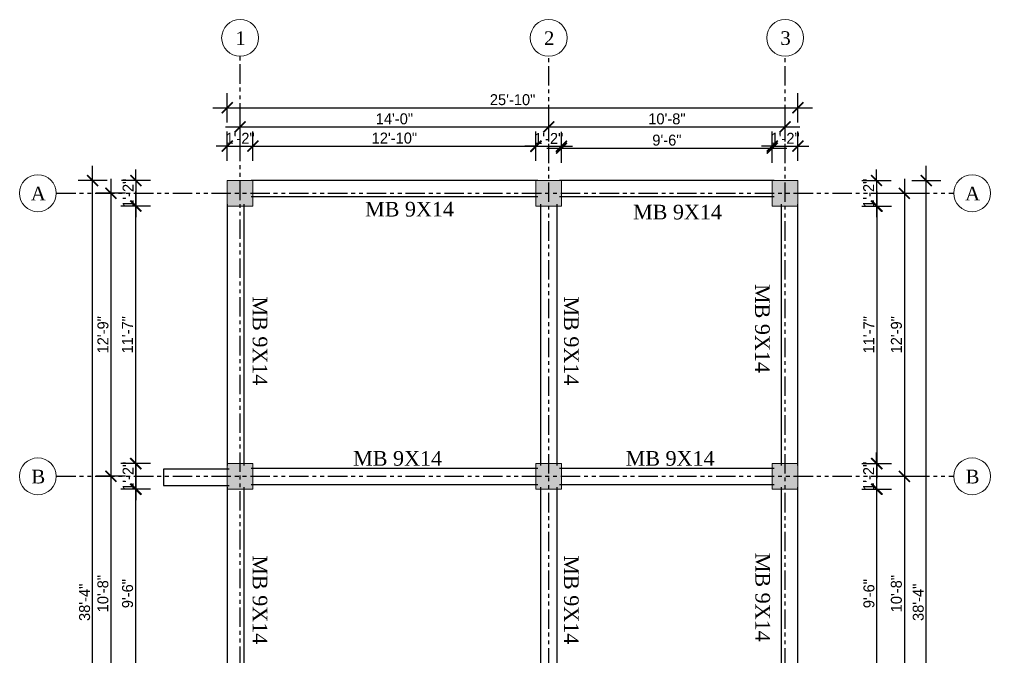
# Model space of a CAD drawing. Header units: inches. Extents: x -2812 to 9774, y -15726 to -746.
# Drawn here: x -2142 to -1610, y -8411 to -8062 of the extents above; entities that cross this region are included whole.
import ezdxf

# ---------------------------------------------------------------- set-up
doc = ezdxf.new("R2010")
doc.units = ezdxf.units.IN
doc.header["$LTSCALE"] = 17
doc.header["$MEASUREMENT"] = 0
doc.linetypes.add('PHANTOM2', pattern=[1.25, 0.625, -0.125, 0.125, -0.125, 0.125, -0.125])
for name, color, linetype, lineweight in [('15 TEXT', 7, 'Continuous', 15), ('25 BOT BAR', 12, 'Continuous', 25), ('column', 20, 'Continuous', 15), ('DOOR & WIN', 1, 'Continuous', 25), ('OUTLINE', 1, 'Continuous', 25), ('Profile ele', 4, 'Continuous', 25), ('TEXT', 231, 'Continuous', 20)]:
    doc.layers.add(name, color=color, linetype=linetype, lineweight=lineweight)
doc.layers.add('WINDOW', color=5, linetype='Continuous')
doc.styles.add('ARCHITECTURE', font='stylu.ttf')
doc.styles.add('ARIAL', font='arial.ttf')
doc.dimstyles.new('8 SCALE', dxfattribs={"dimscale": 0, "dimtxt": 6, "dimasz": 6, "dimexe": 8, "dimexo": 8, "dimgap": 1.25, "dimtad": 1, "dimdec": 0, "dimzin": 3, "dimdsep": 46, "dimlunit": 4, "dimtxsty": 'ARCHITECTURE', "dimblk": 'ARCHTICK', "dimcen": 8, "dimdle": 8, "dimclrd": 5, "dimclre": 5, "dimclrt": 7, "dimadec": 0, "dimazin": 0, "dimtfac": 0.75, "dimtdec": 0, "dimtix": 1, "dimtmove": 2, "dimatfit": 3, "dimldrblk": 'ARCHTICK', "dimfxl": 8, "dimfxlon": 1, "dimtolj": 1, "dimtzin": 0, "dimlwd": -1, "dimlwe": -1, "dimarcsym": 0})

# ---------------------------------------------------------------- blocks, each defined once
blk = doc.blocks.new('_ArchTick')
at = {"color": 0, "linetype": 'ByBlock', "const_width": 0.15}
blk.add_lwpolyline([(-0.5, -0.5), (0.5, 0.5)], dxfattribs=at)
blk = doc.blocks.new('*D1566')
at = {"layer": 'Defpoints', "color": 0, "transparency": 16777216}
for p in [(9386.97, -7945.43), (9372.97, -7964.23), (9386.97, -7964.23)]:
    blk.add_point(p, dxfattribs=at)
at = {"layer": 'OUTLINE', "color": 5, "transparency": 16777216}
for p, q in [((9372.97, -7953.43), (9372.97, -7937.43)), ((9386.97, -7953.43), (9386.97, -7937.43)), ((9372.97, -7945.43), (9366.97, -7945.43)), ((9372.97, -7945.43), (9386.97, -7945.43)), ((9386.97, -7945.43), (9392.97, -7945.43))]:
    blk.add_line(p, q, dxfattribs=at)
at = {"layer": 'OUTLINE', "color": 5, "transparency": 16777216, "xscale": 6, "yscale": 6, "zscale": 6}
blk.add_blockref('_ArchTick', (9372.97, -7945.43), dxfattribs=at)
at = {"layer": 'OUTLINE', "color": 5, "transparency": 16777216, "xscale": 6, "yscale": 6, "zscale": 6, "rotation": 180}
blk.add_blockref('_ArchTick', (9386.97, -7945.43), dxfattribs=at)
at = {"layer": 'OUTLINE', "color": 7, "transparency": 16777216, "insert": (9379.97, -7941.12), "char_height": 6, "attachment_point": 5, "style": 'ARCHITECTURE'}
blk.add_mtext('\\A1;1\'-2"', dxfattribs=at)
blk = doc.blocks.new('*D1567')
at = {"layer": 'Defpoints', "color": 0, "transparency": 16777216}
for p in [(9541.97, -7945.4), (9386.97, -7964.23), (9541.97, -7964.23)]:
    blk.add_point(p, dxfattribs=at)
at = {"layer": 'OUTLINE', "color": 5, "transparency": 16777216}
for p, q in [((9386.97, -7953.4), (9386.97, -7937.4)), ((9541.97, -7953.4), (9541.97, -7937.4)), ((9378.97, -7945.4), (9549.97, -7945.4))]:
    blk.add_line(p, q, dxfattribs=at)
at = {"layer": 'OUTLINE', "color": 5, "transparency": 16777216, "xscale": 6, "yscale": 6, "zscale": 6, "rotation": 180}
blk.add_blockref('_ArchTick', (9386.97, -7945.4), dxfattribs=at)
at = {"layer": 'OUTLINE', "color": 5, "transparency": 16777216, "xscale": 6, "yscale": 6, "zscale": 6}
blk.add_blockref('_ArchTick', (9541.97, -7945.4), dxfattribs=at)
at = {"layer": 'OUTLINE', "color": 7, "transparency": 16777216, "insert": (9464.47, -7941.04), "char_height": 6, "attachment_point": 5, "style": 'ARCHITECTURE'}
blk.add_mtext('\\A1;12\'-10"', dxfattribs=at)
blk = doc.blocks.new('*D1568')
at = {"layer": 'Defpoints', "color": 0, "transparency": 16777216}
for p in [(9555.97, -7945.52), (9541.97, -7964.23), (9555.97, -7964.23)]:
    blk.add_point(p, dxfattribs=at)
at = {"layer": 'OUTLINE', "color": 5, "transparency": 16777216}
for p, q in [((9541.97, -7953.52), (9541.97, -7937.52)), ((9555.97, -7953.52), (9555.97, -7937.52)), ((9541.97, -7945.52), (9535.97, -7945.52)), ((9541.97, -7945.52), (9555.97, -7945.52)), ((9555.97, -7945.52), (9561.97, -7945.52))]:
    blk.add_line(p, q, dxfattribs=at)
at = {"layer": 'OUTLINE', "color": 5, "transparency": 16777216, "xscale": 6, "yscale": 6, "zscale": 6}
blk.add_blockref('_ArchTick', (9541.97, -7945.52), dxfattribs=at)
at = {"layer": 'OUTLINE', "color": 5, "transparency": 16777216, "xscale": 6, "yscale": 6, "zscale": 6, "rotation": 180}
blk.add_blockref('_ArchTick', (9555.97, -7945.52), dxfattribs=at)
at = {"layer": 'OUTLINE', "color": 7, "transparency": 16777216, "insert": (9548.97, -7941.21), "char_height": 6, "attachment_point": 5, "style": 'ARCHITECTURE'}
blk.add_mtext('\\A1;1\'-2"', dxfattribs=at)
blk = doc.blocks.new('*D1569')
at = {"layer": 'Defpoints', "color": 0, "transparency": 16777216}
for p in [(9671.43, -7946.52), (9555.97, -7964.23), (9671.43, -7964.23)]:
    blk.add_point(p, dxfattribs=at)
at = {"layer": 'OUTLINE', "color": 5, "transparency": 16777216}
for p, q in [((9555.97, -7954.52), (9555.97, -7938.52)), ((9671.43, -7954.52), (9671.43, -7938.52)), ((9547.97, -7946.52), (9679.43, -7946.52))]:
    blk.add_line(p, q, dxfattribs=at)
at = {"layer": 'OUTLINE', "color": 5, "transparency": 16777216, "xscale": 6, "yscale": 6, "zscale": 6, "rotation": 180}
blk.add_blockref('_ArchTick', (9555.97, -7946.52), dxfattribs=at)
at = {"layer": 'OUTLINE', "color": 5, "transparency": 16777216, "xscale": 6, "yscale": 6, "zscale": 6}
blk.add_blockref('_ArchTick', (9671.43, -7946.52), dxfattribs=at)
at = {"layer": 'OUTLINE', "color": 7, "transparency": 16777216, "insert": (9613.7, -7942.16), "char_height": 6, "attachment_point": 5, "style": 'ARCHITECTURE'}
blk.add_mtext('\\A1;9\'-6"', dxfattribs=at)
blk = doc.blocks.new('*D1570')
at = {"layer": 'Defpoints', "color": 0, "transparency": 16777216}
for p in [(9685.43, -7945.43), (9671.43, -7964.23), (9685.43, -7964.23)]:
    blk.add_point(p, dxfattribs=at)
at = {"layer": 'OUTLINE', "color": 5, "transparency": 16777216}
for p, q in [((9671.43, -7953.43), (9671.43, -7937.43)), ((9685.43, -7953.43), (9685.43, -7937.43)), ((9671.43, -7945.43), (9665.43, -7945.43)), ((9671.43, -7945.43), (9685.43, -7945.43)), ((9685.43, -7945.43), (9691.43, -7945.43))]:
    blk.add_line(p, q, dxfattribs=at)
at = {"layer": 'OUTLINE', "color": 5, "transparency": 16777216, "xscale": 6, "yscale": 6, "zscale": 6}
blk.add_blockref('_ArchTick', (9671.43, -7945.43), dxfattribs=at)
at = {"layer": 'OUTLINE', "color": 5, "transparency": 16777216, "xscale": 6, "yscale": 6, "zscale": 6, "rotation": 180}
blk.add_blockref('_ArchTick', (9685.43, -7945.43), dxfattribs=at)
at = {"layer": 'OUTLINE', "color": 7, "transparency": 16777216, "insert": (9678.43, -7941.12), "char_height": 6, "attachment_point": 5, "style": 'ARCHITECTURE'}
blk.add_mtext('\\A1;1\'-2"', dxfattribs=at)
blk = doc.blocks.new('*D1571')
at = {"layer": 'Defpoints', "color": 0, "transparency": 16777216}
for p in [(9548.97, -7934.9), (9379.97, -7965.23), (9548.97, -7965.23)]:
    blk.add_point(p, dxfattribs=at)
at = {"layer": 'OUTLINE', "color": 5, "transparency": 16777216}
for p, q in [((9379.97, -7942.9), (9379.97, -7926.9)), ((9548.97, -7942.9), (9548.97, -7926.9)), ((9371.97, -7934.9), (9556.97, -7934.9))]:
    blk.add_line(p, q, dxfattribs=at)
at = {"layer": 'OUTLINE', "color": 5, "transparency": 16777216, "xscale": 6, "yscale": 6, "zscale": 6, "rotation": 180}
blk.add_blockref('_ArchTick', (9379.97, -7934.9), dxfattribs=at)
at = {"layer": 'OUTLINE', "color": 5, "transparency": 16777216, "xscale": 6, "yscale": 6, "zscale": 6}
blk.add_blockref('_ArchTick', (9548.97, -7934.9), dxfattribs=at)
at = {"layer": 'OUTLINE', "color": 7, "transparency": 16777216, "insert": (9464.47, -7930.49), "char_height": 6, "attachment_point": 5, "style": 'ARCHITECTURE'}
blk.add_mtext('\\A1;14\'-0"', dxfattribs=at)
blk = doc.blocks.new('*D1572')
at = {"layer": 'Defpoints', "color": 0, "transparency": 16777216}
for p in [(9678.43, -7934.9), (9548.97, -7965.23), (9678.43, -7965.23)]:
    blk.add_point(p, dxfattribs=at)
at = {"layer": 'OUTLINE', "color": 5, "transparency": 16777216}
for p, q in [((9548.97, -7942.9), (9548.97, -7926.9)), ((9678.43, -7942.9), (9678.43, -7926.9)), ((9540.97, -7934.9), (9686.43, -7934.9))]:
    blk.add_line(p, q, dxfattribs=at)
at = {"layer": 'OUTLINE', "color": 5, "transparency": 16777216, "xscale": 6, "yscale": 6, "zscale": 6, "rotation": 180}
blk.add_blockref('_ArchTick', (9548.97, -7934.9), dxfattribs=at)
at = {"layer": 'OUTLINE', "color": 5, "transparency": 16777216, "xscale": 6, "yscale": 6, "zscale": 6}
blk.add_blockref('_ArchTick', (9678.43, -7934.9), dxfattribs=at)
at = {"layer": 'OUTLINE', "color": 7, "transparency": 16777216, "insert": (9613.7, -7930.52), "char_height": 6, "attachment_point": 5, "style": 'ARCHITECTURE'}
blk.add_mtext('\\A1;10\'-8"', dxfattribs=at)
blk = doc.blocks.new('*D1573')
at = {"layer": 'Defpoints', "color": 0, "transparency": 16777216}
for p in [(9685.43, -7924.4), (9372.97, -7964.23), (9685.43, -7964.23)]:
    blk.add_point(p, dxfattribs=at)
at = {"layer": 'OUTLINE', "color": 5, "transparency": 16777216}
for p, q in [((9372.97, -7932.4), (9372.97, -7916.4)), ((9685.43, -7932.4), (9685.43, -7916.4)), ((9364.97, -7924.4), (9693.43, -7924.4))]:
    blk.add_line(p, q, dxfattribs=at)
at = {"layer": 'OUTLINE', "color": 5, "transparency": 16777216, "xscale": 6, "yscale": 6, "zscale": 6, "rotation": 180}
blk.add_blockref('_ArchTick', (9372.97, -7924.4), dxfattribs=at)
at = {"layer": 'OUTLINE', "color": 5, "transparency": 16777216, "xscale": 6, "yscale": 6, "zscale": 6}
blk.add_blockref('_ArchTick', (9685.43, -7924.4), dxfattribs=at)
at = {"layer": 'OUTLINE', "color": 7, "transparency": 16777216, "insert": (9529.2, -7920), "char_height": 6, "attachment_point": 5, "style": 'ARCHITECTURE'}
blk.add_mtext('\\A1;25\'-10"', dxfattribs=at)
blk = doc.blocks.new('*D1574')
at = {"layer": 'Defpoints', "color": 0, "transparency": 16777216}
for p in [(9685.43, -7964.23), (9685.43, -7978.23), (9728.48, -7978.23)]:
    blk.add_point(p, dxfattribs=at)
at = {"layer": 'OUTLINE', "color": 5, "transparency": 16777216}
for p, q in [((9728.48, -7964.23), (9728.48, -7958.23)), ((9720.48, -7964.23), (9736.48, -7964.23)), ((9728.48, -7964.23), (9728.48, -7978.23)), ((9720.48, -7978.23), (9736.48, -7978.23)), ((9728.48, -7978.23), (9728.48, -7984.23))]:
    blk.add_line(p, q, dxfattribs=at)
at = {"layer": 'OUTLINE', "color": 5, "transparency": 16777216, "xscale": 6, "yscale": 6, "zscale": 6}
for p, rotation in [((9728.48, -7964.23), 270), ((9728.48, -7978.23), 90)]:
    blk.add_blockref('_ArchTick', p, dxfattribs=dict(at, rotation=rotation))
at = {"layer": 'OUTLINE', "color": 7, "transparency": 16777216, "insert": (9724.17, -7971.23), "char_height": 6, "attachment_point": 5, "rotation": 90, "style": 'ARCHITECTURE'}
blk.add_mtext('\\A1;1\'-2"', dxfattribs=at)
blk = doc.blocks.new('*D1575')
at = {"layer": 'Defpoints', "color": 0, "transparency": 16777216}
for p in [(9685.43, -7978.23), (9685.43, -8119.23), (9728.74, -8119.23)]:
    blk.add_point(p, dxfattribs=at)
at = {"layer": 'OUTLINE', "color": 5, "transparency": 16777216}
for p, q in [((9728.74, -7970.23), (9728.74, -8127.23)), ((9720.74, -7978.23), (9736.74, -7978.23)), ((9720.74, -8119.23), (9736.74, -8119.23))]:
    blk.add_line(p, q, dxfattribs=at)
at = {"layer": 'OUTLINE', "color": 5, "transparency": 16777216, "xscale": 6, "yscale": 6, "zscale": 6}
for p, rotation in [((9728.74, -7978.23), 90), ((9728.74, -8119.23), 270)]:
    blk.add_blockref('_ArchTick', p, dxfattribs=dict(at, rotation=rotation))
at = {"layer": 'OUTLINE', "color": 7, "transparency": 16777216, "insert": (9724.28, -8048.73), "char_height": 6, "attachment_point": 5, "rotation": 90, "style": 'ARCHITECTURE'}
blk.add_mtext('\\A1;11\'-7"', dxfattribs=at)
blk = doc.blocks.new('*D1576')
at = {"layer": 'Defpoints', "color": 0, "transparency": 16777216}
for p in [(9685.43, -8119.23), (9685.43, -8133.23), (9728.48, -8133.23)]:
    blk.add_point(p, dxfattribs=at)
at = {"layer": 'OUTLINE', "color": 5, "transparency": 16777216}
for p, q in [((9728.48, -8119.23), (9728.48, -8113.23)), ((9720.48, -8119.23), (9736.48, -8119.23)), ((9728.48, -8119.23), (9728.48, -8133.23)), ((9720.48, -8133.23), (9736.48, -8133.23)), ((9728.48, -8133.23), (9728.48, -8139.23))]:
    blk.add_line(p, q, dxfattribs=at)
at = {"layer": 'OUTLINE', "color": 5, "transparency": 16777216, "xscale": 6, "yscale": 6, "zscale": 6}
for p, rotation in [((9728.48, -8119.23), 270), ((9728.48, -8133.23), 90)]:
    blk.add_blockref('_ArchTick', p, dxfattribs=dict(at, rotation=rotation))
at = {"layer": 'OUTLINE', "color": 7, "transparency": 16777216, "insert": (9724.17, -8126.23), "char_height": 6, "attachment_point": 5, "rotation": 90, "style": 'ARCHITECTURE'}
blk.add_mtext('\\A1;1\'-2"', dxfattribs=at)
blk = doc.blocks.new('*D1579')
at = {"layer": 'Defpoints', "color": 0, "transparency": 16777216}
for p in [(9684.43, -7971.23), (9684.43, -8126.23), (9743.74, -8126.23)]:
    blk.add_point(p, dxfattribs=at)
at = {"layer": 'OUTLINE', "color": 5, "transparency": 16777216}
for p, q in [((9743.74, -7963.23), (9743.74, -8134.23)), ((9735.74, -7971.23), (9751.74, -7971.23)), ((9735.74, -8126.23), (9751.74, -8126.23))]:
    blk.add_line(p, q, dxfattribs=at)
at = {"layer": 'OUTLINE', "color": 5, "transparency": 16777216, "xscale": 6, "yscale": 6, "zscale": 6}
for p, rotation in [((9743.74, -7971.23), 90), ((9743.74, -8126.23), 270)]:
    blk.add_blockref('_ArchTick', p, dxfattribs=dict(at, rotation=rotation))
at = {"layer": 'OUTLINE', "color": 7, "transparency": 16777216, "insert": (9739.4, -8048.73), "char_height": 6, "attachment_point": 5, "rotation": 90, "style": 'ARCHITECTURE'}
blk.add_mtext('\\A1;12\'-9"', dxfattribs=at)
blk = doc.blocks.new('*D1580')
at = {"layer": 'Defpoints', "color": 0, "transparency": 16777216}
for p in [(9684.43, -8126.23), (9684.43, -8254.71), (9743.74, -8254.71)]:
    blk.add_point(p, dxfattribs=at)
at = {"layer": 'OUTLINE', "color": 5, "transparency": 16777216}
for p, q in [((9743.74, -8118.23), (9743.74, -8262.71)), ((9735.74, -8126.23), (9751.74, -8126.23)), ((9735.74, -8254.71), (9751.74, -8254.71))]:
    blk.add_line(p, q, dxfattribs=at)
at = {"layer": 'OUTLINE', "color": 5, "transparency": 16777216, "xscale": 6, "yscale": 6, "zscale": 6}
for p, rotation in [((9743.74, -8126.23), 90), ((9743.74, -8254.71), 270)]:
    blk.add_blockref('_ArchTick', p, dxfattribs=dict(at, rotation=rotation))
at = {"layer": 'OUTLINE', "color": 7, "transparency": 16777216, "insert": (9739.37, -8190.47), "char_height": 6, "attachment_point": 5, "rotation": 90, "style": 'ARCHITECTURE'}
blk.add_mtext('\\A1;10\'-8"', dxfattribs=at)
blk = doc.blocks.new('*D1582')
at = {"layer": 'Defpoints', "color": 0, "transparency": 16777216}
for p in [(9685.43, -7964.23), (9755.75, -7964.23), (9685.43, -8426.23)]:
    blk.add_point(p, dxfattribs=at)
at = {"layer": 'OUTLINE', "color": 5, "transparency": 16777216}
for p, q in [((9755.75, -8434.23), (9755.75, -7956.23)), ((9747.75, -7964.23), (9763.75, -7964.23)), ((9747.75, -8426.23), (9763.75, -8426.23))]:
    blk.add_line(p, q, dxfattribs=at)
at = {"layer": 'OUTLINE', "color": 5, "transparency": 16777216, "xscale": 6, "yscale": 6, "zscale": 6}
for p, rotation in [((9755.75, -7964.23), 90), ((9755.75, -8426.23), 270)]:
    blk.add_blockref('_ArchTick', p, dxfattribs=dict(at, rotation=rotation))
at = {"layer": 'OUTLINE', "color": 7, "transparency": 16777216, "insert": (9751.36, -8195.23), "char_height": 6, "attachment_point": 5, "rotation": 90, "style": 'ARCHITECTURE'}
blk.add_mtext('\\A1;38\'-4"', dxfattribs=at)
blk = doc.blocks.new('*D1588')
at = {"layer": 'Defpoints', "color": 0, "transparency": 16777216}
for p in [(9685.43, -8133.23), (9728.73, -8133.23), (9685.43, -8247.71)]:
    blk.add_point(p, dxfattribs=at)
at = {"layer": 'OUTLINE', "color": 5, "transparency": 16777216}
for p, q in [((9728.73, -8255.71), (9728.73, -8125.23)), ((9720.73, -8133.23), (9736.73, -8133.23)), ((9720.73, -8247.71), (9736.73, -8247.71))]:
    blk.add_line(p, q, dxfattribs=at)
at = {"layer": 'OUTLINE', "color": 5, "transparency": 16777216, "xscale": 6, "yscale": 6, "zscale": 6}
for p, rotation in [((9728.73, -8133.23), 90), ((9728.73, -8247.71), 270)]:
    blk.add_blockref('_ArchTick', p, dxfattribs=dict(at, rotation=rotation))
at = {"layer": 'OUTLINE', "color": 7, "transparency": 16777216, "insert": (9724.36, -8190.47), "char_height": 6, "attachment_point": 5, "rotation": 90, "style": 'ARCHITECTURE'}
blk.add_mtext('\\A1;9\'-6"', dxfattribs=at)
blk = doc.blocks.new('*D1590')
at = {"layer": 'Defpoints', "color": 0, "transparency": 16777216}
for p in [(9372.97, -7964.23), (9322.96, -7978.23), (9372.97, -7978.23)]:
    blk.add_point(p, dxfattribs=at)
at = {"layer": 'OUTLINE', "color": 5, "transparency": 16777216}
for p, q in [((9322.96, -7964.23), (9322.96, -7958.23)), ((9330.96, -7964.23), (9314.96, -7964.23)), ((9322.96, -7964.23), (9322.96, -7978.23)), ((9330.96, -7978.23), (9314.96, -7978.23)), ((9322.96, -7978.23), (9322.96, -7984.23))]:
    blk.add_line(p, q, dxfattribs=at)
at = {"layer": 'OUTLINE', "color": 5, "transparency": 16777216, "xscale": 6, "yscale": 6, "zscale": 6}
for p, rotation in [((9322.96, -7964.23), 270), ((9322.96, -7978.23), 90)]:
    blk.add_blockref('_ArchTick', p, dxfattribs=dict(at, rotation=rotation))
at = {"layer": 'OUTLINE', "color": 7, "transparency": 16777216, "insert": (9318.65, -7971.23), "char_height": 6, "attachment_point": 5, "rotation": 90, "style": 'ARCHITECTURE'}
blk.add_mtext('\\A1;1\'-2"', dxfattribs=at)
blk = doc.blocks.new('*D1591')
at = {"layer": 'Defpoints', "color": 0, "transparency": 16777216}
for p in [(9372.97, -7978.23), (9322.75, -8119.23), (9372.97, -8119.23)]:
    blk.add_point(p, dxfattribs=at)
at = {"layer": 'OUTLINE', "color": 5, "transparency": 16777216}
for p, q in [((9322.75, -7970.23), (9322.75, -8127.23)), ((9330.75, -7978.23), (9314.75, -7978.23)), ((9330.75, -8119.23), (9314.75, -8119.23))]:
    blk.add_line(p, q, dxfattribs=at)
at = {"layer": 'OUTLINE', "color": 5, "transparency": 16777216, "xscale": 6, "yscale": 6, "zscale": 6}
for p, rotation in [((9322.75, -7978.23), 90), ((9322.75, -8119.23), 270)]:
    blk.add_blockref('_ArchTick', p, dxfattribs=dict(at, rotation=rotation))
at = {"layer": 'OUTLINE', "color": 7, "transparency": 16777216, "insert": (9318.29, -8048.73), "char_height": 6, "attachment_point": 5, "rotation": 90, "style": 'ARCHITECTURE'}
blk.add_mtext('\\A1;11\'-7"', dxfattribs=at)
blk = doc.blocks.new('*D1592')
at = {"layer": 'Defpoints', "color": 0, "transparency": 16777216}
for p in [(9372.97, -8119.23), (9322.96, -8133.23), (9372.97, -8133.23)]:
    blk.add_point(p, dxfattribs=at)
at = {"layer": 'OUTLINE', "color": 5, "transparency": 16777216}
for p, q in [((9322.96, -8119.23), (9322.96, -8113.23)), ((9330.96, -8119.23), (9314.96, -8119.23)), ((9322.96, -8119.23), (9322.96, -8133.23)), ((9330.96, -8133.23), (9314.96, -8133.23)), ((9322.96, -8133.23), (9322.96, -8139.23))]:
    blk.add_line(p, q, dxfattribs=at)
at = {"layer": 'OUTLINE', "color": 5, "transparency": 16777216, "xscale": 6, "yscale": 6, "zscale": 6}
for p, rotation in [((9322.96, -8119.23), 270), ((9322.96, -8133.23), 90)]:
    blk.add_blockref('_ArchTick', p, dxfattribs=dict(at, rotation=rotation))
at = {"layer": 'OUTLINE', "color": 7, "transparency": 16777216, "insert": (9318.65, -8126.23), "char_height": 6, "attachment_point": 5, "rotation": 90, "style": 'ARCHITECTURE'}
blk.add_mtext('\\A1;1\'-2"', dxfattribs=at)
blk = doc.blocks.new('*D1593')
at = {"layer": 'Defpoints', "color": 0, "transparency": 16777216}
for p in [(9372.97, -8133.23), (9322.76, -8247.71), (9372.97, -8247.71)]:
    blk.add_point(p, dxfattribs=at)
at = {"layer": 'OUTLINE', "color": 5, "transparency": 16777216}
for p, q in [((9322.76, -8125.23), (9322.76, -8255.71)), ((9330.76, -8133.23), (9314.76, -8133.23)), ((9330.76, -8247.71), (9314.76, -8247.71))]:
    blk.add_line(p, q, dxfattribs=at)
at = {"layer": 'OUTLINE', "color": 5, "transparency": 16777216, "xscale": 6, "yscale": 6, "zscale": 6}
for p, rotation in [((9322.76, -8133.23), 90), ((9322.76, -8247.71), 270)]:
    blk.add_blockref('_ArchTick', p, dxfattribs=dict(at, rotation=rotation))
at = {"layer": 'OUTLINE', "color": 7, "transparency": 16777216, "insert": (9318.39, -8190.47), "char_height": 6, "attachment_point": 5, "rotation": 90, "style": 'ARCHITECTURE'}
blk.add_mtext('\\A1;9\'-6"', dxfattribs=at)
blk = doc.blocks.new('*D1596')
at = {"layer": 'Defpoints', "color": 0, "transparency": 16777216}
for p in [(9373.97, -7971.23), (9309.24, -8126.23), (9373.97, -8126.23)]:
    blk.add_point(p, dxfattribs=at)
at = {"layer": 'OUTLINE', "color": 5, "transparency": 16777216}
for p, q in [((9309.24, -7963.23), (9309.24, -8134.23)), ((9317.24, -7971.23), (9301.24, -7971.23)), ((9317.24, -8126.23), (9301.24, -8126.23))]:
    blk.add_line(p, q, dxfattribs=at)
at = {"layer": 'OUTLINE', "color": 5, "transparency": 16777216, "xscale": 6, "yscale": 6, "zscale": 6}
for p, rotation in [((9309.24, -7971.23), 90), ((9309.24, -8126.23), 270)]:
    blk.add_blockref('_ArchTick', p, dxfattribs=dict(at, rotation=rotation))
at = {"layer": 'OUTLINE', "color": 7, "transparency": 16777216, "insert": (9304.9, -8048.73), "char_height": 6, "attachment_point": 5, "rotation": 90, "style": 'ARCHITECTURE'}
blk.add_mtext('\\A1;12\'-9"', dxfattribs=at)
blk = doc.blocks.new('*D1597')
at = {"layer": 'Defpoints', "color": 0, "transparency": 16777216}
for p in [(9373.97, -8126.23), (9309.24, -8254.71), (9373.97, -8254.71)]:
    blk.add_point(p, dxfattribs=at)
at = {"layer": 'OUTLINE', "color": 5, "transparency": 16777216}
for p, q in [((9309.24, -8118.23), (9309.24, -8262.71)), ((9317.24, -8126.23), (9301.24, -8126.23)), ((9317.24, -8254.71), (9301.24, -8254.71))]:
    blk.add_line(p, q, dxfattribs=at)
at = {"layer": 'OUTLINE', "color": 5, "transparency": 16777216, "xscale": 6, "yscale": 6, "zscale": 6}
for p, rotation in [((9309.24, -8126.23), 90), ((9309.24, -8254.71), 270)]:
    blk.add_blockref('_ArchTick', p, dxfattribs=dict(at, rotation=rotation))
at = {"layer": 'OUTLINE', "color": 7, "transparency": 16777216, "insert": (9304.87, -8190.47), "char_height": 6, "attachment_point": 5, "rotation": 90, "style": 'ARCHITECTURE'}
blk.add_mtext('\\A1;10\'-8"', dxfattribs=at)
blk = doc.blocks.new('*D1599')
at = {"layer": 'Defpoints', "color": 0, "transparency": 16777216}
for p in [(9299.24, -7964.23), (9372.97, -7964.23), (9372.97, -8426.23)]:
    blk.add_point(p, dxfattribs=at)
at = {"layer": 'OUTLINE', "color": 5, "transparency": 16777216}
for p, q in [((9299.24, -8434.23), (9299.24, -7956.23)), ((9307.24, -7964.23), (9291.24, -7964.23)), ((9307.24, -8426.23), (9291.24, -8426.23))]:
    blk.add_line(p, q, dxfattribs=at)
at = {"layer": 'OUTLINE', "color": 5, "transparency": 16777216, "xscale": 6, "yscale": 6, "zscale": 6}
for p, rotation in [((9299.24, -7964.23), 90), ((9299.24, -8426.23), 270)]:
    blk.add_blockref('_ArchTick', p, dxfattribs=dict(at, rotation=rotation))
at = {"layer": 'OUTLINE', "color": 7, "transparency": 16777216, "insert": (9294.86, -8195.23), "char_height": 6, "attachment_point": 5, "rotation": 90, "style": 'ARCHITECTURE'}
blk.add_mtext('\\A1;38\'-4"', dxfattribs=at)
blk = doc.blocks.new('B2')
at = {"layer": 'column'}
h = blk.add_hatch(color=256, dxfattribs=at)
h.dxf.hatch_style = 1
h.paths.add_polyline_path([(9386.97, -7964.23), (9372.97, -7964.23), (9372.97, -7978.23), (9386.97, -7978.23)])
h = blk.add_hatch(color=256, dxfattribs=at)
h.dxf.hatch_style = 1
h.paths.add_polyline_path([(9555.97, -7964.23), (9541.97, -7964.23), (9541.97, -7978.23), (9555.97, -7978.23)])
h = blk.add_hatch(color=256, dxfattribs=at)
h.dxf.hatch_style = 1
h.paths.add_polyline_path([(9685.43, -7964.23), (9671.43, -7964.23), (9671.43, -7978.23), (9685.43, -7978.23)])
h = blk.add_hatch(color=256, dxfattribs=at)
h.dxf.hatch_style = 1
h.paths.add_polyline_path([(9386.97, -8119.23), (9372.97, -8119.23), (9372.97, -8133.23), (9386.97, -8133.23)])
h = blk.add_hatch(color=256, dxfattribs=at)
h.dxf.hatch_style = 1
h.paths.add_polyline_path([(9555.97, -8119.23), (9541.97, -8119.23), (9541.97, -8133.23), (9555.97, -8133.23)])
h = blk.add_hatch(color=256, dxfattribs=at)
h.dxf.hatch_style = 1
h.paths.add_polyline_path([(9685.43, -8119.23), (9671.43, -8119.23), (9671.43, -8133.23), (9685.43, -8133.23)])
for points in [[(9372.97, -7978.23), (9386.97, -7978.23), (9386.97, -7964.23), (9372.97, -7964.23)], [(9541.97, -7978.23), (9555.97, -7978.23), (9555.97, -7964.23), (9541.97, -7964.23)], [(9671.43, -7978.23), (9685.43, -7978.23), (9685.43, -7964.23), (9671.43, -7964.23)], [(9372.97, -8133.23), (9386.97, -8133.23), (9386.97, -8119.23), (9372.97, -8119.23)], [(9541.97, -8133.23), (9555.97, -8133.23), (9555.97, -8119.23), (9541.97, -8119.23)], [(9671.43, -8133.23), (9685.43, -8133.23), (9685.43, -8119.23), (9671.43, -8119.23)]]:
    blk.add_lwpolyline(points, close=True, dxfattribs=at)
at = {"layer": 'DOOR & WIN', "color": 6, "linetype": 'PHANTOM2'}
for p, q in [((9379.97, -8506.23), (9379.97, -7896.23)), ((9548.97, -8507.2), (9548.97, -7896.23)), ((9678.43, -8507.2), (9678.43, -7896.23)), ((9279.35, -7971.23), (9770.74, -7971.23)), ((9279.35, -8126.23), (9770.74, -8126.23))]:
    blk.add_line(p, q, dxfattribs=at)
at = {"layer": 'Profile ele'}
for p, q in [((9542.97, -7964.23), (9385.97, -7964.23)), ((9672.43, -7964.23), (9554.97, -7964.23)), ((9542.97, -7973.23), (9385.97, -7973.23)), ((9672.43, -7973.23), (9554.97, -7973.23)), ((9372.97, -7977.23), (9372.97, -8120.23)), ((9381.97, -7977.23), (9381.97, -8120.23)), ((9544.47, -7977.23), (9544.47, -8120.23)), ((9553.47, -7977.23), (9553.47, -8120.23)), ((9676.43, -8120.23), (9676.43, -7977.23)), ((9685.43, -8120.23), (9685.43, -7977.23)), ((9373.97, -8122.23), (9337.97, -8122.23)), ((9337.97, -8122.23), (9337.97, -8131.23)), ((9385.97, -8121.73), (9542.97, -8121.73)), ((9554.97, -8121.73), (9672.43, -8121.73)), ((9385.97, -8130.73), (9542.97, -8130.73)), ((9554.97, -8130.73), (9672.43, -8130.73)), ((9337.97, -8131.23), (9373.97, -8131.23)), ((9372.97, -8132.23), (9372.97, -8248.71)), ((9381.97, -8132.23), (9381.97, -8248.71)), ((9544.47, -8132.23), (9544.47, -8248.71)), ((9553.47, -8132.23), (9553.47, -8248.71)), ((9676.43, -8248.71), (9676.43, -8132.23)), ((9685.43, -8248.71), (9685.43, -8132.23))]:
    blk.add_line(p, q, dxfattribs=at)
at = {"layer": 'WINDOW', "linetype": 'Continuous', "lineweight": 5, "ltscale": 0.5}
for centre in [(9379.97, -7886.12), (9548.97, -7886.12), (9678.43, -7886.12), (9269.25, -7971.23), (9780.84, -7971.23), (9269.25, -8126.23), (9780.84, -8126.23)]:
    blk.add_circle(centre, 10.1, dxfattribs=at)
at = {"layer": '15 TEXT', "color": 3, "lineweight": 60, "char_height": 8, "width": 383.5653, "attachment_point": 7, "style": 'ARIAL'}
for insert in [(9448.42, -7984.06), (9595.16, -7985.65), (9441.9, -8120.52), (9591.13, -8120.52)]:
    blk.add_mtext('{\\fTimes New Roman|b0|i0|c0|p18;MB 9X14}', dxfattribs=dict(at, insert=insert))
at = {"layer": '15 TEXT', "color": 3, "lineweight": 60, "char_height": 8, "width": 383.5653, "attachment_point": 7, "rotation": 270, "style": 'ARIAL'}
for insert in [(9661.89, -8020.93), (9386.78, -8027.77), (9557.28, -8027.77), (9386.78, -8169.51), (9557.28, -8169.51), (9662.07, -8168.1)]:
    blk.add_mtext('{\\fTimes New Roman|b0|i0|c0|p18;MB 9X14}', dxfattribs=dict(at, insert=insert))
at = {"layer": 'TEXT', "char_height": 7.5, "attachment_point": 5}
for s, insert in [('{\\fTimes New Roman|b0|i0|c0|p18;\\C1;1}', (9380.22, -7886.3)), ('{\\fTimes New Roman|b0|i0|c0|p18;\\C1;2}', (9549.22, -7886.3)), ('{\\fTimes New Roman|b0|i0|c0|p18;\\C1;3}', (9678.68, -7886.3)), ('{\\fTimes New Roman|b0|i0|c0|p18;\\C1;A}', (9269.5, -7971.4)), ('{\\fTimes New Roman|b0|i0|c0|p18;\\C1;A}', (9781.09, -7971.4)), ('{\\fTimes New Roman|b0|i0|c0|p18;\\C1;B}', (9269.5, -8126.4)), ('{\\fTimes New Roman|b0|i0|c0|p18;\\C1;B}', (9781.09, -8126.4))]:
    blk.add_mtext(s, dxfattribs=dict(at, insert=insert))
at = {"layer": 'OUTLINE'}
for p1, p2, distance, text, picture, middle in [((9372.97, -7964.23), (9685.43, -7964.23), 39.83, '25\'-10"', '*D1573', (9529.2, -7920)), ((9379.97, -7965.23), (9548.97, -7965.23), 30.33, '14\'-0"', '*D1571', (9464.47, -7930.49)), ((9548.97, -7965.23), (9678.43, -7965.23), 30.33, '10\'-8"', '*D1572', (9613.7, -7930.52)), ((9386.97, -7964.23), (9541.97, -7964.23), 18.82, '12\'-10"', '*D1567', (9464.47, -7941.04)), ((9555.97, -7964.23), (9671.43, -7964.23), 17.71, '9\'-6"', '*D1569', (9613.7, -7942.16)), ((9372.97, -8426.23), (9372.97, -7964.23), 73.72, '38\'-4"', '*D1599', (9294.86, -8195.23)), ((9685.43, -8426.23), (9685.43, -7964.23), -70.32, '38\'-4"', '*D1582', (9751.36, -8195.23)), ((9373.97, -7971.23), (9373.97, -8126.23), -64.72, '12\'-9"', '*D1596', (9304.9, -8048.73)), ((9684.43, -7971.23), (9684.43, -8126.23), 59.31, '12\'-9"', '*D1579', (9739.4, -8048.73)), ((9372.97, -7978.23), (9372.97, -8119.23), -50.21, '11\'-7"', '*D1591', (9318.29, -8048.73)), ((9685.43, -7978.23), (9685.43, -8119.23), 43.31, '11\'-7"', '*D1575', (9724.28, -8048.73))]:
    dim = blk.add_aligned_dim(p1=p1, p2=p2, distance=distance, text=text, dimstyle='8 SCALE', override={"dimscale": 1}, dxfattribs=at)
    dim.commit()
    dim.dimension.update_dxf_attribs({"geometry": picture, "text_midpoint": middle})
for p1, p2, distance, picture, middle in [((9372.97, -7964.23), (9386.97, -7964.23), 18.79, '*D1566', (9379.97, -7941.12)), ((9541.97, -7964.23), (9555.97, -7964.23), 18.71, '*D1568', (9548.97, -7941.21)), ((9671.43, -7964.23), (9685.43, -7964.23), 18.79, '*D1570', (9678.43, -7941.12)), ((9372.97, -7964.23), (9372.97, -7978.23), -50, '*D1590', (9318.65, -7971.23)), ((9685.43, -7964.23), (9685.43, -7978.23), 43.05, '*D1574', (9724.17, -7971.23)), ((9372.97, -8119.23), (9372.97, -8133.23), -50, '*D1592', (9318.65, -8126.23)), ((9685.43, -8119.23), (9685.43, -8133.23), 43.05, '*D1576', (9724.17, -8126.23)), ((9373.97, -8126.23), (9373.97, -8254.71), -64.72, '*D1597', (9304.87, -8190.47)), ((9684.43, -8126.23), (9684.43, -8254.71), 59.31, '*D1580', (9739.37, -8190.47)), ((9372.97, -8133.23), (9372.97, -8247.71), -50.21, '*D1593', (9318.39, -8190.47)), ((9685.43, -8247.71), (9685.43, -8133.23), -43.3, '*D1588', (9724.36, -8190.47))]:
    dim = blk.add_aligned_dim(p1=p1, p2=p2, distance=distance, dimstyle='8 SCALE', override={"dimscale": 1}, dxfattribs=at)
    dim.commit()
    dim.dimension.update_dxf_attribs({"geometry": picture, "text_midpoint": middle})

msp = doc.modelspace()

# ---------------------------------------------------------------- block references
at = {"layer": '25 BOT BAR'}
msp.add_blockref('B2', (-11400.84, -185.73), dxfattribs=at)

doc.saveas('drawing.dxf')
